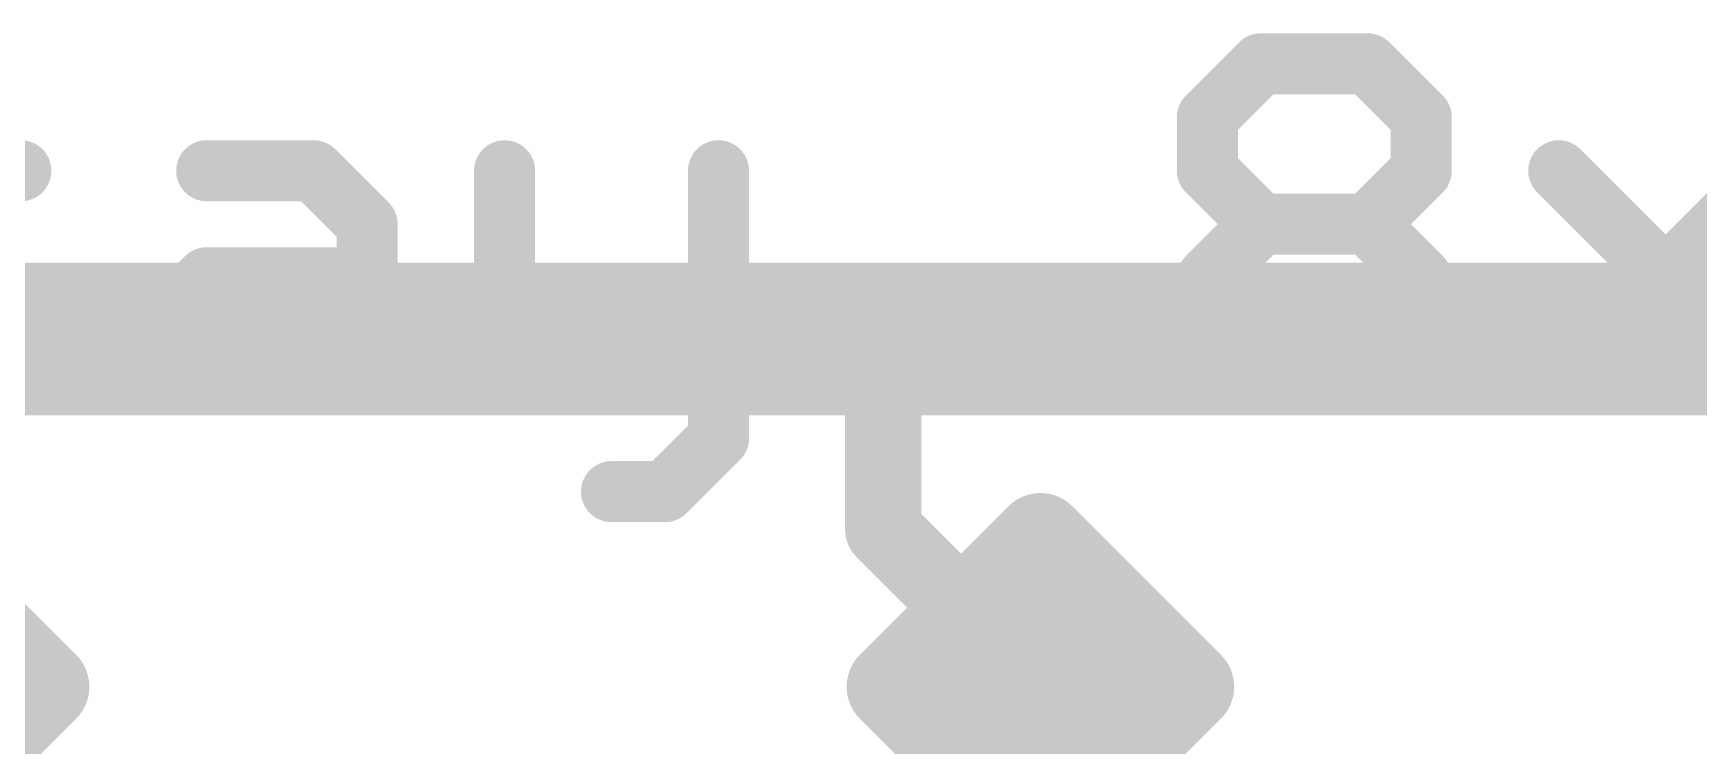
# Model space of a CAD drawing. Extents: x -39 to 68, y -22 to 43.
# Drawn here: x 13.81 to 19.35, y 35.98 to 38.35 of the extents above; entities that cross this region are included whole.
import ezdxf

# ---------------------------------------------------------------- set-up
doc = ezdxf.new("R2010")
doc.units = 0
for name, color, linetype in [('1', 12, 'CONTINUOUS'), ('21', 41, 'CONTINUOUS'), ('51', 53, 'CONTINUOUS')]:
    doc.layers.add(name, color=color, linetype=linetype)

# ---------------------------------------------------------------- blocks, each defined once
blk = doc.blocks.new('RECT160000X160000R30')
at = {"const_width": 0.15}
blk.add_lwpolyline([(0.425, -0.35), (0.425, 0.35, 0.4142), (0.35, 0.425), (-0.35, 0.425, 0.4142), (-0.425, 0.35), (-0.425, -0.35, 0.4142), (-0.35, -0.425), (0.35, -0.425, 0.4142)], format="xyb", close=True, dxfattribs=at)
blk.add_solid([(-0.3754, -0.3754), (0.3754, -0.3754), (-0.3754, 0.3754), (0.3754, 0.3754)])

msp = doc.modelspace()

# ---------------------------------------------------------------- linework, layer by layer
at = {"layer": '1', "const_width": 0.254}
for points in [[(12.827, 37.211), (16.637, 37.211)], [(16.637, 37.211), (20.447, 37.211)], [(16.637, 36.703), (16.637, 37.211)], [(17.1599, 36.1801), (16.637, 36.703)], [(17.1599, 36.1801), (17.1599, 36.1801)]]:
    msp.add_lwpolyline(points, dxfattribs=at)
at = {"layer": '1', "const_width": 0.127}
for points in [[(16.637, 37.2745, 1), (16.637, 37.1475)], [(16.7005, 37.211, 1), (16.5735, 37.211)], [(16.637, 37.1475, 1), (16.637, 37.2745)], [(16.6819, 36.7479, 1), (16.5921, 36.6581)], [(16.5735, 36.703, 1), (16.7005, 36.703)], [(17.2234, 36.1801, 1), (17.0964, 36.1801)], [(17.115, 36.1352, 1), (17.2048, 36.225)], [(17.0964, 36.1801, 1), (17.2234, 36.1801)]]:
    msp.add_lwpolyline(points, format="xyb", dxfattribs=at)
at = {"layer": '21', "const_width": 0.2032}
for points in [[(17.7156, 38.0754), (17.8935, 38.2533)], [(17.8935, 38.2533), (18.2494, 38.2533)], [(18.2494, 38.2533), (18.4274, 38.0754)], [(17.7156, 37.8974), (17.7156, 38.0754)], [(18.4274, 38.0754), (18.4274, 37.8974)], [(13.5888, 37.8974), (13.7667, 37.8974)], [(14.3853, 37.8974), (14.7412, 37.8974)], [(14.7412, 37.8974), (14.9192, 37.7195)], [(15.3768, 37.8974), (15.3768, 37.3636)], [(16.0886, 37.8974), (16.0886, 37.0077)], [(17.8935, 37.7195), (17.7156, 37.8974)], [(18.4274, 37.8974), (18.2494, 37.7195)], [(18.885, 37.8974), (19.5968, 37.1856)], [(18.885, 37.1856), (19.5968, 37.8974)], [(14.9192, 37.7195), (14.9192, 37.1856)], [(17.7156, 37.5415), (17.8935, 37.7195)], [(17.8935, 37.7195), (18.2494, 37.7195)], [(18.2494, 37.7195), (18.4274, 37.5415)], [(14.2074, 37.3636), (14.3853, 37.5415)], [(14.3853, 37.5415), (14.9192, 37.5415)], [(17.7156, 37.3636), (17.7156, 37.5415)], [(18.4274, 37.5415), (18.4274, 37.3636)], [(14.3853, 37.1856), (14.2074, 37.3636)], [(15.3768, 37.3636), (15.5547, 37.1856)], [(17.8935, 37.1856), (17.7156, 37.3636)], [(18.4274, 37.3636), (18.2494, 37.1856)], [(14.9192, 37.1856), (14.3853, 37.1856)], [(15.5547, 37.1856), (16.0886, 37.1856)], [(18.2494, 37.1856), (17.8935, 37.1856)], [(16.0886, 37.0077), (15.9106, 36.8297)], [(15.9106, 36.8297), (15.7327, 36.8297)]]:
    msp.add_lwpolyline(points, dxfattribs=at)
at = {"layer": '21', "const_width": 0.1016}
for points in [[(17.8935, 38.3041, 1), (17.8935, 38.2025)], [(17.9294, 38.2174, 1), (17.8576, 38.2892)], [(18.2854, 38.2892, 1), (18.2135, 38.2174)], [(18.2494, 38.2025, 1), (18.2494, 38.3041)], [(17.7664, 38.0754, 1), (17.6648, 38.0754)], [(17.6797, 38.1113, 1), (17.7515, 38.0394)], [(18.4782, 38.0754, 1), (18.3766, 38.0754)], [(18.3915, 38.0394, 1), (18.4633, 38.1113)], [(13.7667, 37.8466, 1), (13.7667, 37.9482)], [(14.3853, 37.9482, 1), (14.3853, 37.8466)], [(14.7772, 37.9333, 1), (14.7053, 37.8615)], [(14.7412, 37.8466, 1), (14.7412, 37.9482)], [(15.4276, 37.8974, 1), (15.326, 37.8974)], [(16.1394, 37.8974, 1), (16.0378, 37.8974)], [(17.7515, 37.9333, 1), (17.6797, 37.8615)], [(18.4633, 37.8615, 1), (18.3915, 37.9333)], [(18.9209, 37.9333, 1), (18.8491, 37.8615)], [(17.6648, 37.8974, 1), (17.7664, 37.8974)], [(18.3766, 37.8974, 1), (18.4782, 37.8974)], [(14.97, 37.7195, 1), (14.8684, 37.7195)], [(14.8833, 37.6835, 1), (14.9551, 37.7554)], [(17.8935, 37.7703, 1), (17.8935, 37.6687)], [(17.9294, 37.6835, 1), (17.8576, 37.7554)], [(17.8576, 37.6835, 1), (17.9294, 37.7554)], [(18.2854, 37.7554, 1), (18.2135, 37.6835)], [(18.2135, 37.7554, 1), (18.2854, 37.6835)], [(18.2494, 37.6687, 1), (18.2494, 37.7703)], [(14.3853, 37.5923, 1), (14.3853, 37.4907)], [(14.4213, 37.5056, 1), (14.3494, 37.5774)], [(14.9192, 37.4907, 1), (14.9192, 37.5923)], [(17.7664, 37.5415, 1), (17.6648, 37.5415)], [(18.4782, 37.5415, 1), (18.3766, 37.5415)], [(17.6797, 37.5774, 1), (17.7515, 37.5056)], [(18.3915, 37.5056, 1), (18.4633, 37.5774)], [(14.2433, 37.3995, 1), (14.1715, 37.3276)], [(14.1715, 37.3995, 1), (14.2433, 37.3276)], [(15.4127, 37.3995, 1), (15.3409, 37.3276)], [(15.326, 37.3636, 1), (15.4276, 37.3636)], [(17.7515, 37.3995, 1), (17.6797, 37.3276)], [(17.6648, 37.3636, 1), (17.7664, 37.3636)], [(18.3766, 37.3636, 1), (18.4782, 37.3636)], [(18.4633, 37.3276, 1), (18.3915, 37.3995)], [(14.3853, 37.2364, 1), (14.3853, 37.1348)], [(14.3494, 37.1497, 1), (14.4213, 37.2215)], [(14.9192, 37.1348, 1), (14.9192, 37.2364)], [(15.5547, 37.2364, 1), (15.5547, 37.1348)], [(15.5188, 37.1497, 1), (15.5907, 37.2215)], [(16.0886, 37.1348, 1), (16.0886, 37.2364)], [(17.8935, 37.2364, 1), (17.8935, 37.1348)], [(17.8576, 37.1497, 1), (17.9294, 37.2215)], [(18.2135, 37.2215, 1), (18.2854, 37.1497)], [(18.2494, 37.1348, 1), (18.2494, 37.2364)], [(18.8491, 37.2215, 1), (18.9209, 37.1497)], [(14.8684, 37.1856, 1), (14.97, 37.1856)], [(16.1245, 36.9717, 1), (16.0527, 37.0436)], [(16.0378, 37.0077, 1), (16.1394, 37.0077)], [(15.7327, 36.8805, 1), (15.7327, 36.7789)], [(15.8747, 36.8656, 1), (15.9466, 36.7938)], [(15.9106, 36.7789, 1), (15.9106, 36.8805)]]:
    msp.add_lwpolyline(points, format="xyb", dxfattribs=at)
at = {"layer": '51', "const_width": 0.254}
msp.add_lwpolyline([(0.635, 37.465), (27.305, 37.465)], dxfattribs=at)

# ---------------------------------------------------------------- block references
at = {"layer": '1', "rotation": 225}
for p in [(13.3499, 36.1801), (17.1599, 36.1801)]:
    msp.add_blockref('RECT160000X160000R30', p, dxfattribs=at)

doc.saveas('drawing.dxf')
